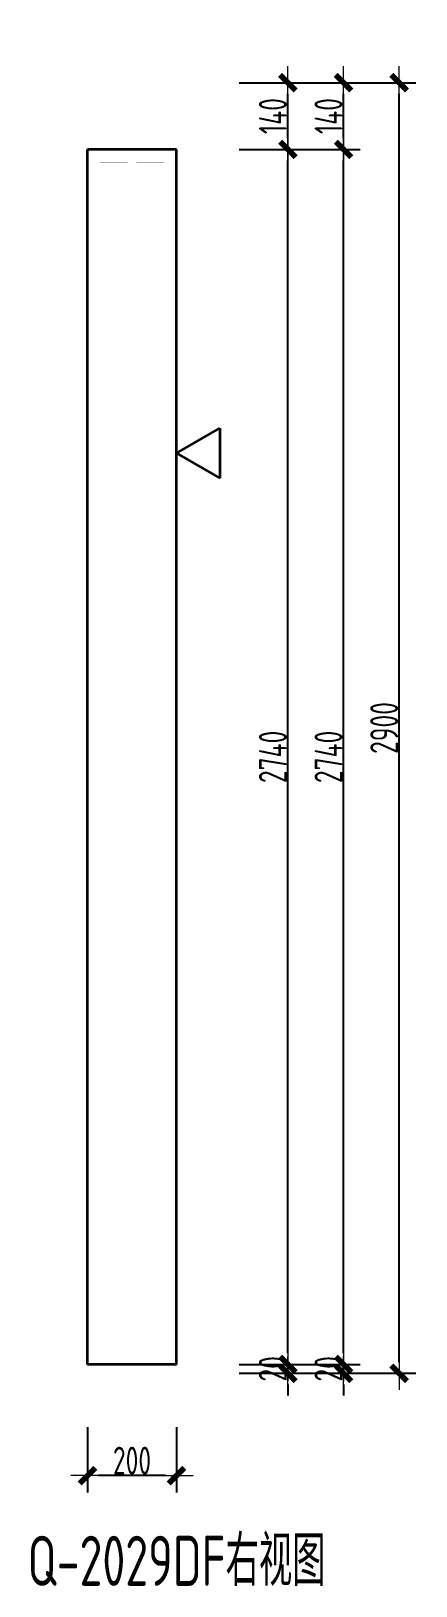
# Model space of a CAD drawing. Extents: x -85320 to 1679916, y -1321939 to 627.
# Drawn here: x 1225563 to 1229019, y -1170245 to -1156270 of the extents above; entities that cross this region are included whole.
import ezdxf
from ezdxf.enums import TextEntityAlignment as Align

# ---------------------------------------------------------------- set-up
doc = ezdxf.new("R2010")
doc.units = 0
doc.header["$LTSCALE"] = 1000
for name, color, linetype, lineweight in [('预制墙图名', 7, 'Continuous', 18), ('预制墙墙身水平筋', 130, 'Continuous', 18), ('预制墙墙身纵向受力筋', 1, 'Continuous', 18), ('预制墙详图标注', 3, 'Continuous', 18), ('预制墙详图轮廓', 3, 'Continuous', 35)]:
    doc.layers.add(name, color=color, linetype=linetype, lineweight=lineweight)
doc.styles.add('样式 1', font='yjkeng.shx', dxfattribs={"width": 0.7, "bigfont": 'yjkchn.shx'})
doc.styles.add('样式 2', font='yjkeng.shx', dxfattribs={"width": 0.7, "bigfont": 'yjkchn.shx'})
doc.dimstyles.new('盈建科结构', dxfattribs={"dimscale": 100, "dimtxt": 2.5, "dimasz": 1, "dimexe": 1.5, "dimexo": 0.625, "dimgap": 0.1, "dimtad": 1, "dimdec": 0, "dimrnd": 1, "dimzin": 0, "dimdsep": 46, "dimtxsty": '样式 1', "dimblk": '_yjkbk', "dimblk1": 'ARCHTICK', "dimblk2": 'ARCHTICK', "dimcen": 0.09, "dimadec": 0, "dimazin": 0, "dimtfac": 1, "dimtdec": 4, "dimtix": 1, "dimtmove": 2, "dimatfit": 3, "dimfxl": 1, "dimtolj": 1, "dimtzin": 0, "dimarcsym": 0})

# ---------------------------------------------------------------- blocks, each defined once
blk = doc.blocks.new('_yjkbk')
blk.add_line((-1, 0), (1.5, 0))
blk.add_lwpolyline([(-0.7, -0.7, 0.5, 0.5, 0), (0.7, 0.7, 0.5, 0.5, 0)], format="xyseb")
blk = doc.blocks.new('*D4631')
at = {"layer": 'Defpoints', "color": 0, "transparency": 16777216}
for p in [(1226069, -1168754), (1226869, -1168754), (1226069, -1169254)]:
    blk.add_point(p, dxfattribs=at)
at = {"layer": '预制墙详图标注', "color": 0, "lineweight": -2, "transparency": 16777216}
for p, q in [((1226069, -1168817), (1226069, -1169404)), ((1226869, -1168817), (1226869, -1169404)), ((1226769, -1169254), (1226169, -1169254))]:
    blk.add_line(p, q, dxfattribs=at)
at = {"layer": '预制墙详图标注', "color": 0, "lineweight": -2, "transparency": 16777216, "xscale": 100, "yscale": 100, "zscale": 100, "rotation": 180}
blk.add_blockref('_yjkbk', (1226069, -1169254), dxfattribs=at)
at = {"layer": '预制墙详图标注', "color": 0, "lineweight": -2, "transparency": 16777216, "xscale": 100, "yscale": 100, "zscale": 100}
blk.add_blockref('_yjkbk', (1226869, -1169254), dxfattribs=at)
at = {"layer": '预制墙详图标注', "color": 0, "transparency": 16777216, "insert": (1226469, -1169244), "char_height": 250, "attachment_point": 8, "style": '样式 1'}
blk.add_mtext('\\A1;200', dxfattribs=at)
blk = doc.blocks.new('_ArchTick')
at = {"color": 0, "linetype": 'ByBlock', "const_width": 0.4}
blk.add_lwpolyline([(-0.5, -0.5), (0.5, 0.5)], dxfattribs=at)
blk = doc.blocks.new('*D4632')
at = {"layer": 'Defpoints', "color": 0, "transparency": 16777216}
for p in [(1227369, -1168254), (1227869, -1168254), (1227369, -1168334)]:
    blk.add_point(p, dxfattribs=at)
at = {"layer": '预制墙详图标注', "color": 0, "lineweight": -2, "transparency": 16777216}
for p, q in [((1227869, -1168154), (1227869, -1168054)), ((1227431, -1168254), (1228019, -1168254)), ((1227869, -1168334), (1227869, -1168254)), ((1227431, -1168334), (1228019, -1168334)), ((1227869, -1168434), (1227869, -1168534))]:
    blk.add_line(p, q, dxfattribs=at)
at = {"layer": '预制墙详图标注', "color": 0, "lineweight": -2, "transparency": 16777216, "xscale": 100, "yscale": 100, "zscale": 100}
for p, rotation in [((1227869, -1168254), 270), ((1227869, -1168334), 90)]:
    blk.add_blockref('_yjkbk', p, dxfattribs=dict(at, rotation=rotation))
at = {"layer": '预制墙详图标注', "color": 0, "transparency": 16777216, "insert": (1227859, -1168294), "char_height": 250, "attachment_point": 8, "rotation": 90, "style": '样式 1'}
blk.add_mtext('\\A1;20', dxfattribs=at)
blk = doc.blocks.new('*D4633')
at = {"layer": 'Defpoints', "color": 0, "transparency": 16777216}
for p in [(1227869, -1168254), (1228369, -1168254), (1227869, -1168334)]:
    blk.add_point(p, dxfattribs=at)
at = {"layer": '预制墙详图标注', "color": 0, "lineweight": -2, "transparency": 16777216}
for p, q in [((1228369, -1168154), (1228369, -1168054)), ((1227931, -1168254), (1228519, -1168254)), ((1228369, -1168334), (1228369, -1168254)), ((1227931, -1168334), (1228519, -1168334)), ((1228369, -1168434), (1228369, -1168534))]:
    blk.add_line(p, q, dxfattribs=at)
at = {"layer": '预制墙详图标注', "color": 0, "lineweight": -2, "transparency": 16777216, "xscale": 100, "yscale": 100, "zscale": 100}
for p, rotation in [((1228369, -1168254), 270), ((1228369, -1168334), 90)]:
    blk.add_blockref('_yjkbk', p, dxfattribs=dict(at, rotation=rotation))
at = {"layer": '预制墙详图标注', "color": 0, "transparency": 16777216, "insert": (1228359, -1168294), "char_height": 250, "attachment_point": 8, "rotation": 90, "style": '样式 1'}
blk.add_mtext('\\A1;20', dxfattribs=at)
blk = doc.blocks.new('*D4634')
at = {"layer": 'Defpoints', "color": 0, "transparency": 16777216}
for p in [(1228369, -1156734), (1228869, -1156734), (1228369, -1168334)]:
    blk.add_point(p, dxfattribs=at)
at = {"layer": '预制墙详图标注', "color": 0, "lineweight": -2, "transparency": 16777216}
for p, q in [((1228431, -1156734), (1229019, -1156734)), ((1228869, -1168234), (1228869, -1156834)), ((1228431, -1168334), (1229019, -1168334))]:
    blk.add_line(p, q, dxfattribs=at)
at = {"layer": '预制墙详图标注', "color": 0, "lineweight": -2, "transparency": 16777216, "xscale": 100, "yscale": 100, "zscale": 100}
for p, rotation in [((1228869, -1156734), 90), ((1228869, -1168334), 270)]:
    blk.add_blockref('_yjkbk', p, dxfattribs=dict(at, rotation=rotation))
at = {"layer": '预制墙详图标注', "color": 0, "transparency": 16777216, "insert": (1228859, -1162534), "char_height": 250, "attachment_point": 8, "rotation": 90, "style": '样式 1'}
blk.add_mtext('\\A1;2900', dxfattribs=at)
blk = doc.blocks.new('*D4694')
at = {"layer": 'Defpoints', "color": 0, "transparency": 16777216}
for p in [(1227369, -1157334), (1227869, -1157334), (1227369, -1168254)]:
    blk.add_point(p, dxfattribs=at)
at = {"layer": '预制墙详图标注', "color": 0, "lineweight": -2, "transparency": 16777216}
for p, q in [((1227431, -1157334), (1228019, -1157334)), ((1227869, -1168154), (1227869, -1157434)), ((1227431, -1168254), (1228019, -1168254))]:
    blk.add_line(p, q, dxfattribs=at)
at = {"layer": '预制墙详图标注', "color": 0, "lineweight": -2, "transparency": 16777216, "xscale": 100, "yscale": 100, "zscale": 100}
for p, rotation in [((1227869, -1157334), 90), ((1227869, -1168254), 270)]:
    blk.add_blockref('_yjkbk', p, dxfattribs=dict(at, rotation=rotation))
at = {"layer": '预制墙详图标注', "color": 0, "transparency": 16777216, "insert": (1227859, -1162794), "char_height": 250, "attachment_point": 8, "rotation": 90, "style": '样式 1'}
blk.add_mtext('\\A1;2740', dxfattribs=at)
blk = doc.blocks.new('*D4695')
at = {"layer": 'Defpoints', "color": 0, "transparency": 16777216}
for p in [(1227369, -1156734), (1227869, -1156734), (1227369, -1157334)]:
    blk.add_point(p, dxfattribs=at)
at = {"layer": '预制墙详图标注', "color": 0, "lineweight": -2, "transparency": 16777216}
for p, q in [((1227431, -1156734), (1228019, -1156734)), ((1227869, -1157234), (1227869, -1156834)), ((1227431, -1157334), (1228019, -1157334))]:
    blk.add_line(p, q, dxfattribs=at)
at = {"layer": '预制墙详图标注', "color": 0, "lineweight": -2, "transparency": 16777216, "xscale": 100, "yscale": 100, "zscale": 100}
for p, rotation in [((1227869, -1156734), 90), ((1227869, -1157334), 270)]:
    blk.add_blockref('_yjkbk', p, dxfattribs=dict(at, rotation=rotation))
at = {"layer": '预制墙详图标注', "color": 0, "transparency": 16777216, "insert": (1227859, -1157034), "char_height": 250, "attachment_point": 8, "rotation": 90, "style": '样式 1'}
blk.add_mtext('\\A1;140', dxfattribs=at)
blk = doc.blocks.new('*D4696')
at = {"layer": 'Defpoints', "color": 0, "transparency": 16777216}
for p in [(1227869, -1157334), (1228369, -1157334), (1227869, -1168254)]:
    blk.add_point(p, dxfattribs=at)
at = {"layer": '预制墙详图标注', "color": 0, "lineweight": -2, "transparency": 16777216}
for p, q in [((1227931, -1157334), (1228519, -1157334)), ((1228369, -1168154), (1228369, -1157434)), ((1227931, -1168254), (1228519, -1168254))]:
    blk.add_line(p, q, dxfattribs=at)
at = {"layer": '预制墙详图标注', "color": 0, "lineweight": -2, "transparency": 16777216, "xscale": 100, "yscale": 100, "zscale": 100}
for p, rotation in [((1228369, -1157334), 90), ((1228369, -1168254), 270)]:
    blk.add_blockref('_yjkbk', p, dxfattribs=dict(at, rotation=rotation))
at = {"layer": '预制墙详图标注', "color": 0, "transparency": 16777216, "insert": (1228359, -1162794), "char_height": 250, "attachment_point": 8, "rotation": 90, "style": '样式 1'}
blk.add_mtext('\\A1;2740', dxfattribs=at)
blk = doc.blocks.new('*D4697')
at = {"layer": 'Defpoints', "color": 0, "transparency": 16777216}
for p in [(1227869, -1156734), (1228369, -1156734), (1227869, -1157334)]:
    blk.add_point(p, dxfattribs=at)
at = {"layer": '预制墙详图标注', "color": 0, "lineweight": -2, "transparency": 16777216}
for p, q in [((1227931, -1156734), (1228519, -1156734)), ((1228369, -1157234), (1228369, -1156834)), ((1227931, -1157334), (1228519, -1157334))]:
    blk.add_line(p, q, dxfattribs=at)
at = {"layer": '预制墙详图标注', "color": 0, "lineweight": -2, "transparency": 16777216, "xscale": 100, "yscale": 100, "zscale": 100}
for p, rotation in [((1228369, -1156734), 90), ((1228369, -1157334), 270)]:
    blk.add_blockref('_yjkbk', p, dxfattribs=dict(at, rotation=rotation))
at = {"layer": '预制墙详图标注', "color": 0, "transparency": 16777216, "insert": (1228359, -1157034), "char_height": 250, "attachment_point": 8, "rotation": 90, "style": '样式 1'}
blk.add_mtext('\\A1;140', dxfattribs=at)

msp = doc.modelspace()

# ---------------------------------------------------------------- linework, layer by layer
at = {"layer": '预制墙墙身水平筋', "lineweight": 18, "const_width": 0.18}
for points in [[(1226430.45, -1157454.355), (1226180.733, -1157454.355), (1226180.733, -1157494.355), (1226430.45, -1157494.355), (1226430.45, -1157454.355), (1226180.733, -1157454.355), (1226180.733, -1157494.355), (1226430.45, -1157494.355)], [(1226507.017, -1157494.355), (1226756.733, -1157494.355), (1226756.733, -1157454.355), (1226507.017, -1157454.355), (1226507.017, -1157494.355), (1226756.733, -1157494.355), (1226756.733, -1157454.355), (1226507.017, -1157454.355)], [(1226430.45, -1158274.355), (1226180.733, -1158274.355), (1226180.733, -1158314.355), (1226430.45, -1158314.355), (1226430.45, -1158274.355), (1226180.733, -1158274.355), (1226180.733, -1158314.355), (1226430.45, -1158314.355)], [(1226507.017, -1158314.355), (1226756.733, -1158314.355), (1226756.733, -1158274.355), (1226507.017, -1158274.355), (1226507.017, -1158314.355), (1226756.733, -1158314.355), (1226756.733, -1158274.355), (1226507.017, -1158274.355)], [(1226430.45, -1159074.355), (1226180.733, -1159074.355), (1226180.733, -1159114.355), (1226430.45, -1159114.355), (1226430.45, -1159074.355), (1226180.733, -1159074.355), (1226180.733, -1159114.355), (1226430.45, -1159114.355)], [(1226507.017, -1159114.355), (1226756.733, -1159114.355), (1226756.733, -1159074.355), (1226507.017, -1159074.355), (1226507.017, -1159114.355), (1226756.733, -1159114.355), (1226756.733, -1159074.355), (1226507.017, -1159074.355)], [(1226430.45, -1159874.355), (1226180.733, -1159874.355), (1226180.733, -1159914.355), (1226430.45, -1159914.355), (1226430.45, -1159874.355), (1226180.733, -1159874.355), (1226180.733, -1159914.355), (1226430.45, -1159914.355)], [(1226507.017, -1159914.355), (1226756.733, -1159914.355), (1226756.733, -1159874.355), (1226507.017, -1159874.355), (1226507.017, -1159914.355), (1226756.733, -1159914.355), (1226756.733, -1159874.355), (1226507.017, -1159874.355)], [(1226430.45, -1160674.355), (1226180.733, -1160674.355), (1226180.733, -1160714.355), (1226430.45, -1160714.355), (1226430.45, -1160674.355), (1226180.733, -1160674.355), (1226180.733, -1160714.355), (1226430.45, -1160714.355)], [(1226507.017, -1160714.355), (1226756.733, -1160714.355), (1226756.733, -1160674.355), (1226507.017, -1160674.355), (1226507.017, -1160714.355), (1226756.733, -1160714.355), (1226756.733, -1160674.355), (1226507.017, -1160674.355)], [(1226430.45, -1161474.355), (1226180.733, -1161474.355), (1226180.733, -1161514.355), (1226430.45, -1161514.355), (1226430.45, -1161474.355), (1226180.733, -1161474.355), (1226180.733, -1161514.355), (1226430.45, -1161514.355)], [(1226507.017, -1161514.355), (1226756.733, -1161514.355), (1226756.733, -1161474.355), (1226507.017, -1161474.355), (1226507.017, -1161514.355), (1226756.733, -1161514.355), (1226756.733, -1161474.355), (1226507.017, -1161474.355)], [(1226430.45, -1162274.355), (1226180.733, -1162274.355), (1226180.733, -1162314.355), (1226430.45, -1162314.355), (1226430.45, -1162274.355), (1226180.733, -1162274.355), (1226180.733, -1162314.355), (1226430.45, -1162314.355)], [(1226507.017, -1162314.355), (1226756.733, -1162314.355), (1226756.733, -1162274.355), (1226507.017, -1162274.355), (1226507.017, -1162314.355), (1226756.733, -1162314.355), (1226756.733, -1162274.355), (1226507.017, -1162274.355)], [(1226430.45, -1163074.355), (1226180.733, -1163074.355), (1226180.733, -1163114.355), (1226430.45, -1163114.355), (1226430.45, -1163074.355), (1226180.733, -1163074.355), (1226180.733, -1163114.355), (1226430.45, -1163114.355)], [(1226507.017, -1163114.355), (1226756.733, -1163114.355), (1226756.733, -1163074.355), (1226507.017, -1163074.355), (1226507.017, -1163114.355), (1226756.733, -1163114.355), (1226756.733, -1163074.355), (1226507.017, -1163074.355)], [(1226430.45, -1163874.355), (1226180.733, -1163874.355), (1226180.733, -1163914.355), (1226430.45, -1163914.355), (1226430.45, -1163874.355), (1226180.733, -1163874.355), (1226180.733, -1163914.355), (1226430.45, -1163914.355)], [(1226507.017, -1163914.355), (1226756.733, -1163914.355), (1226756.733, -1163874.355), (1226507.017, -1163874.355), (1226507.017, -1163914.355), (1226756.733, -1163914.355), (1226756.733, -1163874.355), (1226507.017, -1163874.355)], [(1226430.45, -1164674.355), (1226180.733, -1164674.355), (1226180.733, -1164714.355), (1226430.45, -1164714.355), (1226430.45, -1164674.355), (1226180.733, -1164674.355), (1226180.733, -1164714.355), (1226430.45, -1164714.355)], [(1226507.017, -1164714.355), (1226756.733, -1164714.355), (1226756.733, -1164674.355), (1226507.017, -1164674.355), (1226507.017, -1164714.355), (1226756.733, -1164714.355), (1226756.733, -1164674.355), (1226507.017, -1164674.355)], [(1226430.45, -1165474.355), (1226180.733, -1165474.355), (1226180.733, -1165514.355), (1226430.45, -1165514.355), (1226430.45, -1165474.355), (1226180.733, -1165474.355), (1226180.733, -1165514.355), (1226430.45, -1165514.355)], [(1226507.017, -1165514.355), (1226756.733, -1165514.355), (1226756.733, -1165474.355), (1226507.017, -1165474.355), (1226507.017, -1165514.355), (1226756.733, -1165514.355), (1226756.733, -1165474.355), (1226507.017, -1165474.355)], [(1226430.45, -1166274.355), (1226180.733, -1166274.355), (1226180.733, -1166314.355), (1226430.45, -1166314.355), (1226430.45, -1166274.355), (1226180.733, -1166274.355), (1226180.733, -1166314.355), (1226430.45, -1166314.355)], [(1226507.017, -1166314.355), (1226756.733, -1166314.355), (1226756.733, -1166274.355), (1226507.017, -1166274.355), (1226507.017, -1166314.355), (1226756.733, -1166314.355), (1226756.733, -1166274.355), (1226507.017, -1166274.355)], [(1226430.45, -1166674.355), (1226180.733, -1166674.355), (1226180.733, -1166714.355), (1226430.45, -1166714.355), (1226430.45, -1166674.355), (1226180.733, -1166674.355), (1226180.733, -1166714.355), (1226430.45, -1166714.355)], [(1226507.017, -1166714.355), (1226756.733, -1166714.355), (1226756.733, -1166674.355), (1226507.017, -1166674.355), (1226507.017, -1166714.355), (1226756.733, -1166714.355), (1226756.733, -1166674.355), (1226507.017, -1166674.355)], [(1226430.45, -1167074.355), (1226180.733, -1167074.355), (1226180.733, -1167114.355), (1226430.45, -1167114.355), (1226430.45, -1167074.355), (1226180.733, -1167074.355), (1226180.733, -1167114.355), (1226430.45, -1167114.355)], [(1226507.017, -1167114.355), (1226756.733, -1167114.355), (1226756.733, -1167074.355), (1226507.017, -1167074.355), (1226507.017, -1167114.355), (1226756.733, -1167114.355), (1226756.733, -1167074.355), (1226507.017, -1167074.355)], [(1226430.45, -1167474.355), (1226180.733, -1167474.355), (1226180.733, -1167514.355), (1226430.45, -1167514.355), (1226430.45, -1167474.355), (1226180.733, -1167474.355), (1226180.733, -1167514.355), (1226430.45, -1167514.355)], [(1226507.017, -1167514.355), (1226756.733, -1167514.355), (1226756.733, -1167474.355), (1226507.017, -1167474.355), (1226507.017, -1167514.355), (1226756.733, -1167514.355), (1226756.733, -1167474.355), (1226507.017, -1167474.355)], [(1226394.45, -1167914.355), (1226144.733, -1167914.355), (1226144.733, -1167954.355), (1226394.45, -1167954.355), (1226394.45, -1167914.355), (1226144.733, -1167914.355), (1226144.733, -1167954.355), (1226394.45, -1167954.355)], [(1226543.017, -1167954.355), (1226792.733, -1167954.355), (1226792.733, -1167914.355), (1226543.017, -1167914.355), (1226543.017, -1167954.355), (1226792.733, -1167954.355), (1226792.733, -1167914.355), (1226543.017, -1167914.355)]]:
    msp.add_lwpolyline(points, close=True, dxfattribs=at)
at = {"layer": '预制墙墙身纵向受力筋', "lineweight": 18, "const_width": 0.18}
for points in [[(1226256.733, -1157334.355), (1226256.733, -1156270.355), (1226192.733, -1156270.355), (1226192.733, -1157334.355)], [(1226744.733, -1157334.355), (1226744.733, -1156270.355), (1226680.733, -1156270.355), (1226680.733, -1157334.355)]]:
    msp.add_lwpolyline(points, close=True, dxfattribs=at)
at = {"layer": '预制墙详图标注', "lineweight": 35}
for p, q in [((1226868.733, -1160064.355), (1227258.445, -1159839.355)), ((1227258.445, -1159839.355), (1227258.445, -1160289.355)), ((1226868.733, -1160064.355), (1227258.445, -1160289.355))]:
    msp.add_line(p, q, dxfattribs=at)
at = {"layer": '预制墙详图轮廓', "lineweight": 35}
for p, q in [((1226868.733, -1157334.355), (1226068.733, -1157334.355)), ((1226068.733, -1168254.355), (1226068.733, -1157334.355)), ((1226868.733, -1168254.355), (1226868.733, -1157334.355)), ((1226868.733, -1168254.355), (1226068.733, -1168254.355))]:
    msp.add_line(p, q, dxfattribs=at)

# ---------------------------------------------------------------- texts
at = {"layer": '预制墙图名', "linetype": 'Continuous', "style": '样式 2', "width": 0.7}
msp.add_text('Q-2029DF右视图', height=450, dxfattribs=at).set_placement((1226868.733, -1170379.355), align=Align.BOTTOM_CENTER)

# ---------------------------------------------------------------- dimensions: what is measured, and where the dimension line sits
at = {"layer": '预制墙详图标注'}
for p1, p2, text, picture, middle in [((1227368.733, -1157334.355), (1227368.733, -1156734.355), '140', '*D4695', (1227733.733, -1157034.355)), ((1227868.733, -1157334.355), (1227868.733, -1156734.355), '140', '*D4697', (1228233.733, -1157034.355)), ((1227368.733, -1168254.355), (1227368.733, -1157334.355), '2740', '*D4694', (1227733.733, -1162794.355)), ((1227868.733, -1168254.355), (1227868.733, -1157334.355), '2740', '*D4696', (1228233.733, -1162794.355))]:
    dim = msp.add_aligned_dim(p1=p1, p2=p2, distance=-500, text=text, dimstyle='盈建科结构', override={"dimscale": 100, "dimtxt": 2.5, "dimasz": 1, "dimexe": 1.5, "dimexo": 0.625, "dimgap": 0.1, "dimtad": 1, "dimlfac": 0.25, "dimrnd": 5, "dimdle": 0, "dimtix": 1, "dimfxlon": 0}, dxfattribs=at)
    dim.commit()
    dim.dimension.update_dxf_attribs({"geometry": picture, "text_midpoint": middle})
for p1, p2, distance, picture, middle in [((1228368.733, -1168334.355), (1228368.733, -1156734.355), -500, '*D4634', (1228733.733, -1162534.355)), ((1227368.733, -1168334.355), (1227368.733, -1168254.355), -500, '*D4632', (1227733.733, -1168294.355)), ((1227868.733, -1168334.355), (1227868.733, -1168254.355), -500, '*D4633', (1228233.733, -1168294.355)), ((1226868.733, -1168754.355), (1226068.733, -1168754.355), 500, '*D4631', (1226468.733, -1169119.355))]:
    dim = msp.add_aligned_dim(p1=p1, p2=p2, distance=distance, dimstyle='盈建科结构', override={"dimscale": 100, "dimtxt": 2.5, "dimasz": 1, "dimexe": 1.5, "dimexo": 0.625, "dimgap": 0.1, "dimtad": 1, "dimlfac": 0.25, "dimrnd": 5, "dimdle": 0, "dimtix": 1, "dimfxlon": 0}, dxfattribs=at)
    dim.commit()
    dim.dimension.update_dxf_attribs({"geometry": picture, "text_midpoint": middle})

doc.saveas('drawing.dxf')
